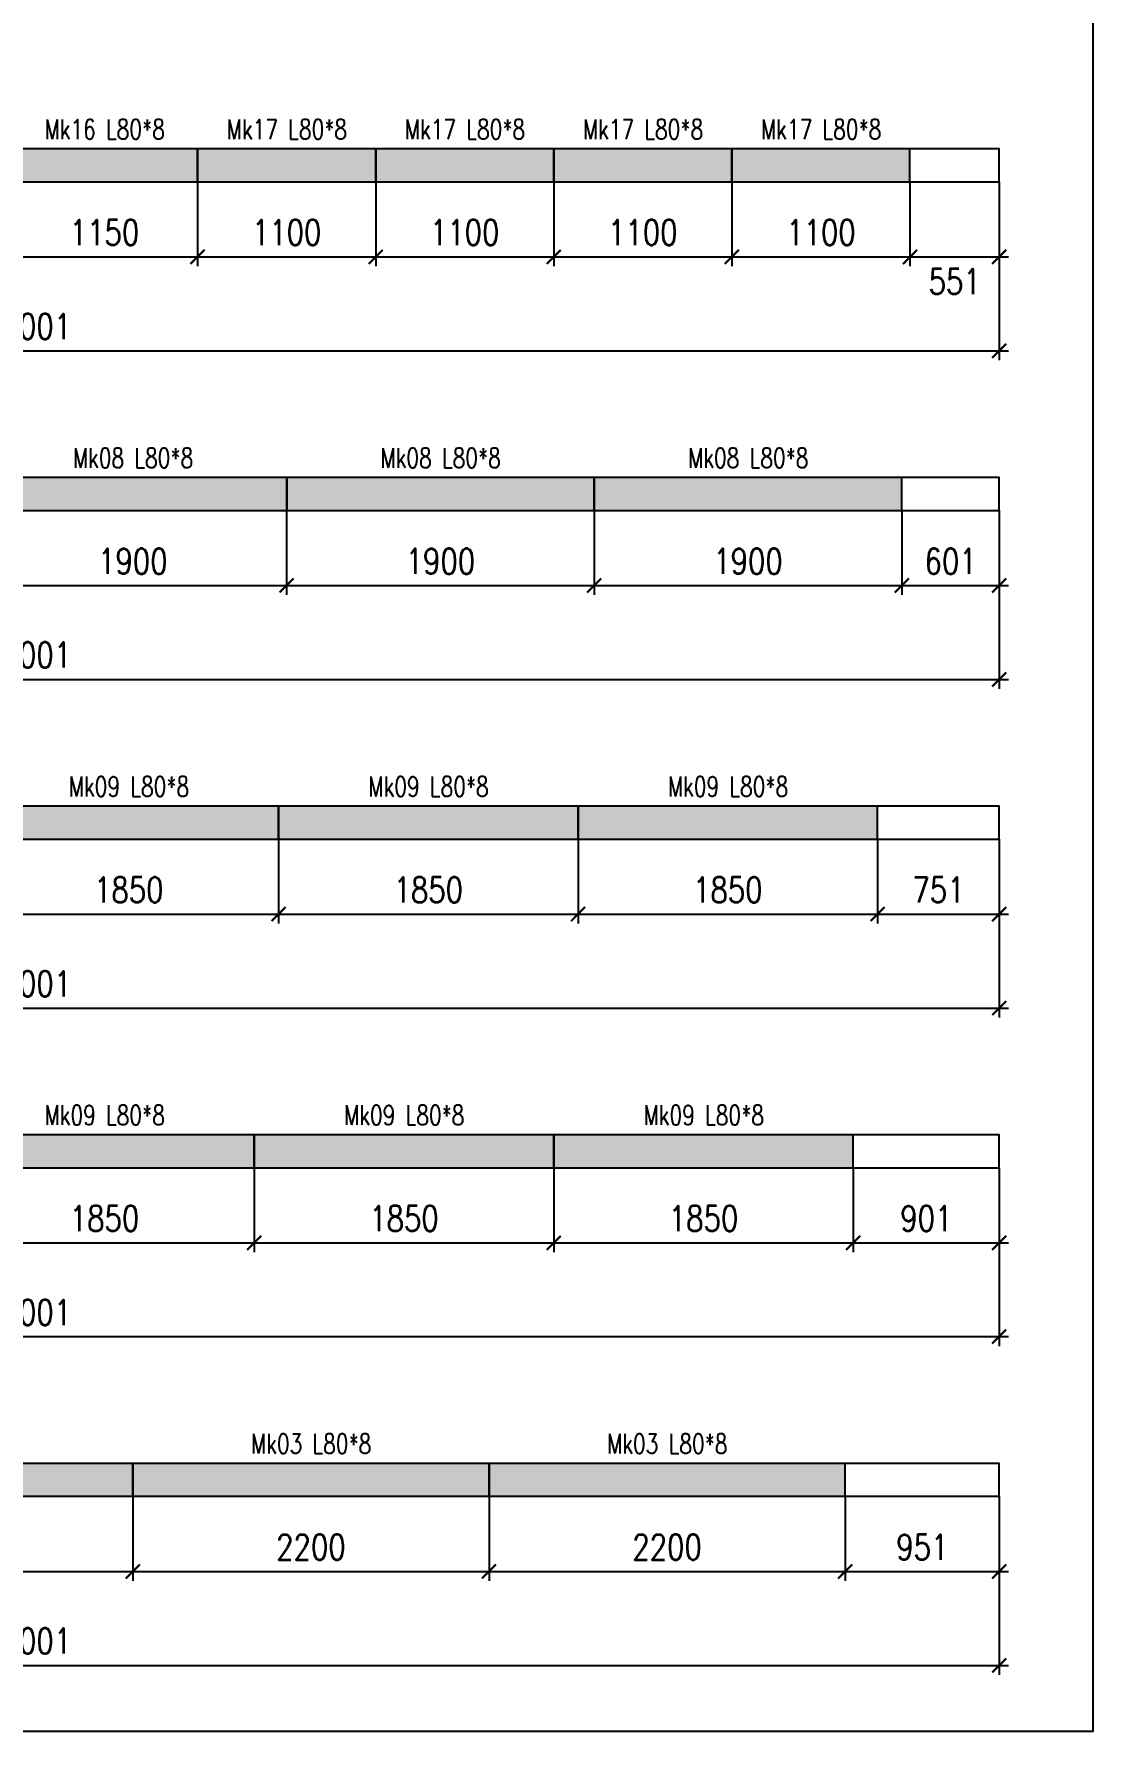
# Model space of a CAD drawing. Header units: millimetres. Extents: x -56 to 421004, y -1 to 91234.
# Drawn here: x 243922 to 250464, y 53524 to 64003 of the extents above; entities that cross this region are included whole.
import ezdxf
from ezdxf.enums import TextEntityAlignment as Align

# ---------------------------------------------------------------- set-up
doc = ezdxf.new("R2010")
doc.units = ezdxf.units.MM
doc.styles.add('EasyCutStyle', font='romans.shx', dxfattribs={"width": 0.8})
doc.styles.add('EasyCutStyleOptimezeBars', font='Romans.shx', dxfattribs={"width": 0.8})
doc.dimstyles.new('EasyCutDimOptimezeBars', dxfattribs={"dimscale": 57.971, "dimtxt": 2.7, "dimasz": 1.5, "dimexe": 1, "dimexo": 0, "dimgap": 1.25, "dimtad": 1, "dimdec": 1, "dimrnd": 0.5, "dimzin": 12, "dimdsep": 46, "dimtxsty": 'EasyCutStyleOptimezeBars', "dimblk": 'ARCHTICK', "dimblk1": 'ARCHTICK', "dimblk2": 'ARCHTICK', "dimcen": 1, "dimdle": 1, "dimclrd": 1, "dimclre": 1, "dimclrt": 3, "dimadec": 3, "dimazin": 0, "dimtfac": 1, "dimtdec": 1, "dimtix": 1, "dimtmove": 0, "dimatfit": 3, "dimfxl": 1, "dimtfill": 1, "dimtolj": 1, "dimtzin": 0, "dimarcsym": 0})

# ---------------------------------------------------------------- blocks, each defined once
blk = doc.blocks.new('_ArchTick')
at = {"color": 0, "linetype": 'ByBlock', "const_width": 0.15}
blk.add_lwpolyline([(-0.5, -0.5), (0.5, 0.5)], dxfattribs=at)
blk = doc.blocks.new('*D1469')
at = {"color": 1, "lineweight": -2}
for p, q in [((243783, 63090), (243783, 62568)), ((244933, 63090), (244933, 62568)), ((243725, 62626), (244991, 62626))]:
    blk.add_line(p, q, dxfattribs=at)
at = {"layer": 'Defpoints', "color": 0}
for p in [(243783, 63090), (244933, 63090), (244933, 62626)]:
    blk.add_point(p, dxfattribs=at)
at = {"color": 1, "lineweight": -2, "xscale": 86.9637, "yscale": 86.9637, "zscale": 86.9637, "rotation": 180}
blk.add_blockref('_ArchTick', (243783, 62626), dxfattribs=at)
at = {"color": 1, "lineweight": -2, "xscale": 86.9637, "yscale": 86.9637, "zscale": 86.9637}
blk.add_blockref('_ArchTick', (244933, 62626), dxfattribs=at)
at = {"color": 3, "insert": (244358, 62777), "char_height": 156.5, "attachment_point": 5, "style": 'EasyCutStyleOptimezeBars', "bg_fill": 3, "box_fill_scale": 1.1, "bg_fill_color": 256, "bg_fill_true_color": 13158600, "bg_fill_transparency": 15307440}
blk.add_mtext('\\A1;1150', dxfattribs=at)
blk = doc.blocks.new('*D1470')
at = {"color": 1, "lineweight": -2}
for p, q in [((244933, 63090), (244933, 62568)), ((246033, 63090), (246033, 62568)), ((244875, 62626), (246091, 62626))]:
    blk.add_line(p, q, dxfattribs=at)
at = {"layer": 'Defpoints', "color": 0}
for p in [(244933, 63090), (246033, 63090), (246033, 62626)]:
    blk.add_point(p, dxfattribs=at)
at = {"color": 1, "lineweight": -2, "xscale": 86.9637, "yscale": 86.9637, "zscale": 86.9637, "rotation": 180}
blk.add_blockref('_ArchTick', (244933, 62626), dxfattribs=at)
at = {"color": 1, "lineweight": -2, "xscale": 86.9637, "yscale": 86.9637, "zscale": 86.9637}
blk.add_blockref('_ArchTick', (246033, 62626), dxfattribs=at)
at = {"color": 3, "insert": (245483, 62777), "char_height": 156.5, "attachment_point": 5, "style": 'EasyCutStyleOptimezeBars', "bg_fill": 3, "box_fill_scale": 1.1, "bg_fill_color": 256, "bg_fill_true_color": 13158600, "bg_fill_transparency": 15316048}
blk.add_mtext('\\A1;1100', dxfattribs=at)
blk = doc.blocks.new('*D1471')
at = {"color": 1, "lineweight": -2}
for p, q in [((246033, 63090), (246033, 62568)), ((247133, 63090), (247133, 62568)), ((245975, 62626), (247191, 62626))]:
    blk.add_line(p, q, dxfattribs=at)
at = {"layer": 'Defpoints', "color": 0}
for p in [(246033, 63090), (247133, 63090), (247133, 62626)]:
    blk.add_point(p, dxfattribs=at)
at = {"color": 1, "lineweight": -2, "xscale": 86.9637, "yscale": 86.9637, "zscale": 86.9637, "rotation": 180}
blk.add_blockref('_ArchTick', (246033, 62626), dxfattribs=at)
at = {"color": 1, "lineweight": -2, "xscale": 86.9637, "yscale": 86.9637, "zscale": 86.9637}
blk.add_blockref('_ArchTick', (247133, 62626), dxfattribs=at)
at = {"color": 3, "insert": (246583, 62777), "char_height": 156.5, "attachment_point": 5, "style": 'EasyCutStyleOptimezeBars', "bg_fill": 3, "box_fill_scale": 1.1, "bg_fill_color": 256, "bg_fill_true_color": 13158600, "bg_fill_transparency": 4259909}
blk.add_mtext('\\A1;1100', dxfattribs=at)
blk = doc.blocks.new('*D1472')
at = {"color": 1, "lineweight": -2}
for p, q in [((247133, 63090), (247133, 62568)), ((248233, 63090), (248233, 62568)), ((247075, 62626), (248291, 62626))]:
    blk.add_line(p, q, dxfattribs=at)
at = {"layer": 'Defpoints', "color": 0}
for p in [(247133, 63090), (248233, 63090), (248233, 62626)]:
    blk.add_point(p, dxfattribs=at)
at = {"color": 1, "lineweight": -2, "xscale": 86.9637, "yscale": 86.9637, "zscale": 86.9637, "rotation": 180}
blk.add_blockref('_ArchTick', (247133, 62626), dxfattribs=at)
at = {"color": 1, "lineweight": -2, "xscale": 86.9637, "yscale": 86.9637, "zscale": 86.9637}
blk.add_blockref('_ArchTick', (248233, 62626), dxfattribs=at)
at = {"color": 3, "insert": (247683, 62777), "char_height": 156.5, "attachment_point": 5, "style": 'EasyCutStyleOptimezeBars', "bg_fill": 3, "box_fill_scale": 1.1, "bg_fill_color": 256, "bg_fill_true_color": 13158600, "bg_fill_transparency": 632600}
blk.add_mtext('\\A1;1100', dxfattribs=at)
blk = doc.blocks.new('*D1473')
at = {"color": 1, "lineweight": -2}
for p, q in [((248233, 63090), (248233, 62568)), ((249333, 63090), (249333, 62568)), ((248175, 62626), (249391, 62626))]:
    blk.add_line(p, q, dxfattribs=at)
at = {"layer": 'Defpoints', "color": 0}
for p in [(248233, 63090), (249333, 63090), (249333, 62626)]:
    blk.add_point(p, dxfattribs=at)
at = {"color": 1, "lineweight": -2, "xscale": 86.9637, "yscale": 86.9637, "zscale": 86.9637, "rotation": 180}
blk.add_blockref('_ArchTick', (248233, 62626), dxfattribs=at)
at = {"color": 1, "lineweight": -2, "xscale": 86.9637, "yscale": 86.9637, "zscale": 86.9637}
blk.add_blockref('_ArchTick', (249333, 62626), dxfattribs=at)
at = {"color": 3, "insert": (248783, 62777), "char_height": 156.5, "attachment_point": 5, "style": 'EasyCutStyleOptimezeBars', "bg_fill": 3, "box_fill_scale": 1.1, "bg_fill_color": 256, "bg_fill_true_color": 13158600, "bg_fill_transparency": 15340208}
blk.add_mtext('\\A1;1100', dxfattribs=at)
blk = doc.blocks.new('*D1474')
at = {"color": 1, "lineweight": -2}
for p, q in [((249333, 63090), (249333, 62568)), ((249884, 63090), (249884, 62568)), ((249275, 62626), (249942, 62626))]:
    blk.add_line(p, q, dxfattribs=at)
at = {"layer": 'Defpoints', "color": 0}
for p in [(249333, 63090), (249884, 63090), (249884, 62626)]:
    blk.add_point(p, dxfattribs=at)
at = {"color": 1, "lineweight": -2, "xscale": 86.9637, "yscale": 86.9637, "zscale": 86.9637, "rotation": 180}
blk.add_blockref('_ArchTick', (249333, 62626), dxfattribs=at)
at = {"color": 1, "lineweight": -2, "xscale": 86.9637, "yscale": 86.9637, "zscale": 86.9637}
blk.add_blockref('_ArchTick', (249884, 62626), dxfattribs=at)
at = {"color": 3, "insert": (249609, 62829), "char_height": 156.5, "attachment_point": 5, "style": 'EasyCutStyleOptimezeBars', "bg_fill": 3, "box_fill_scale": 1.1, "bg_fill_color": 256, "bg_fill_true_color": 13158600, "bg_fill_transparency": 16626044}
blk.add_mtext('\\A1;', dxfattribs=at)
at = {"color": 3, "insert": (249609, 62475), "char_height": 156.5, "attachment_point": 5, "style": 'EasyCutStyleOptimezeBars', "bg_fill": 3, "box_fill_scale": 1.1, "bg_fill_color": 256, "bg_fill_true_color": 13158600, "bg_fill_transparency": 16626044}
blk.add_mtext('\\A1;551', dxfattribs=at)
blk = doc.blocks.new('*D1475')
at = {"color": 1, "lineweight": -2}
for p, q in [((237883, 63090), (237883, 61988)), ((249884, 63090), (249884, 61988)), ((237825, 62046), (249942, 62046))]:
    blk.add_line(p, q, dxfattribs=at)
at = {"layer": 'Defpoints', "color": 0}
for p in [(237883, 63090), (249884, 63090), (249884, 62046)]:
    blk.add_point(p, dxfattribs=at)
at = {"color": 1, "lineweight": -2, "xscale": 86.9637, "yscale": 86.9637, "zscale": 86.9637, "rotation": 180}
blk.add_blockref('_ArchTick', (237883, 62046), dxfattribs=at)
at = {"color": 1, "lineweight": -2, "xscale": 86.9637, "yscale": 86.9637, "zscale": 86.9637}
blk.add_blockref('_ArchTick', (249884, 62046), dxfattribs=at)
at = {"color": 3, "insert": (243884, 62197), "char_height": 156.5, "attachment_point": 5, "style": 'EasyCutStyleOptimezeBars', "bg_fill": 3, "box_fill_scale": 1.1, "bg_fill_color": 256, "bg_fill_true_color": 13158600, "bg_fill_transparency": 4837208}
blk.add_mtext('\\A1;12001', dxfattribs=at)
blk = doc.blocks.new('*D1479')
at = {"color": 1, "lineweight": -2}
for p, q in [((243583, 61060), (243583, 60539)), ((245483, 61060), (245483, 60539)), ((243525, 60597), (245541, 60597))]:
    blk.add_line(p, q, dxfattribs=at)
at = {"layer": 'Defpoints', "color": 0}
for p in [(243583, 61060), (245483, 61060), (245483, 60597)]:
    blk.add_point(p, dxfattribs=at)
at = {"color": 1, "lineweight": -2, "xscale": 86.9637, "yscale": 86.9637, "zscale": 86.9637, "rotation": 180}
blk.add_blockref('_ArchTick', (243583, 60597), dxfattribs=at)
at = {"color": 1, "lineweight": -2, "xscale": 86.9637, "yscale": 86.9637, "zscale": 86.9637}
blk.add_blockref('_ArchTick', (245483, 60597), dxfattribs=at)
at = {"color": 3, "insert": (244533, 60747), "char_height": 156.5, "attachment_point": 5, "style": 'EasyCutStyleOptimezeBars', "bg_fill": 3, "box_fill_scale": 1.1, "bg_fill_color": 256, "bg_fill_true_color": 13158600, "bg_fill_transparency": 0}
blk.add_mtext('\\A1;1900', dxfattribs=at)
blk = doc.blocks.new('*D1480')
at = {"color": 1, "lineweight": -2}
for p, q in [((245483, 61060), (245483, 60539)), ((247383, 61060), (247383, 60539)), ((245425, 60597), (247441, 60597))]:
    blk.add_line(p, q, dxfattribs=at)
at = {"layer": 'Defpoints', "color": 0}
for p in [(245483, 61060), (247383, 61060), (247383, 60597)]:
    blk.add_point(p, dxfattribs=at)
at = {"color": 1, "lineweight": -2, "xscale": 86.9637, "yscale": 86.9637, "zscale": 86.9637, "rotation": 180}
blk.add_blockref('_ArchTick', (245483, 60597), dxfattribs=at)
at = {"color": 1, "lineweight": -2, "xscale": 86.9637, "yscale": 86.9637, "zscale": 86.9637}
blk.add_blockref('_ArchTick', (247383, 60597), dxfattribs=at)
at = {"color": 3, "insert": (246433, 60747), "char_height": 156.5, "attachment_point": 5, "style": 'EasyCutStyleOptimezeBars', "bg_fill": 3, "box_fill_scale": 1.1, "bg_fill_color": 256, "bg_fill_true_color": 13158600, "bg_fill_transparency": 0}
blk.add_mtext('\\A1;1900', dxfattribs=at)
blk = doc.blocks.new('*D1481')
at = {"color": 1, "lineweight": -2}
for p, q in [((247383, 61060), (247383, 60539)), ((249283, 61060), (249283, 60539)), ((247325, 60597), (249341, 60597))]:
    blk.add_line(p, q, dxfattribs=at)
at = {"layer": 'Defpoints', "color": 0}
for p in [(247383, 61060), (249283, 61060), (249283, 60597)]:
    blk.add_point(p, dxfattribs=at)
at = {"color": 1, "lineweight": -2, "xscale": 86.9637, "yscale": 86.9637, "zscale": 86.9637, "rotation": 180}
blk.add_blockref('_ArchTick', (247383, 60597), dxfattribs=at)
at = {"color": 1, "lineweight": -2, "xscale": 86.9637, "yscale": 86.9637, "zscale": 86.9637}
blk.add_blockref('_ArchTick', (249283, 60597), dxfattribs=at)
at = {"color": 3, "insert": (248333, 60747), "char_height": 156.5, "attachment_point": 5, "style": 'EasyCutStyleOptimezeBars', "bg_fill": 3, "box_fill_scale": 1.1, "bg_fill_color": 256, "bg_fill_true_color": 13158600, "bg_fill_transparency": 780792}
blk.add_mtext('\\A1;1900', dxfattribs=at)
blk = doc.blocks.new('*D1482')
at = {"color": 1, "lineweight": -2}
for p, q in [((249283, 61060), (249283, 60539)), ((249884, 61060), (249884, 60539)), ((249225, 60597), (249942, 60597))]:
    blk.add_line(p, q, dxfattribs=at)
at = {"layer": 'Defpoints', "color": 0}
for p in [(249283, 61060), (249884, 61060), (249884, 60597)]:
    blk.add_point(p, dxfattribs=at)
at = {"color": 1, "lineweight": -2, "xscale": 86.9637, "yscale": 86.9637, "zscale": 86.9637, "rotation": 180}
blk.add_blockref('_ArchTick', (249283, 60597), dxfattribs=at)
at = {"color": 1, "lineweight": -2, "xscale": 86.9637, "yscale": 86.9637, "zscale": 86.9637}
blk.add_blockref('_ArchTick', (249884, 60597), dxfattribs=at)
at = {"color": 3, "insert": (249584, 60747), "char_height": 156.5, "attachment_point": 5, "style": 'EasyCutStyleOptimezeBars', "bg_fill": 3, "box_fill_scale": 1.1, "bg_fill_color": 256, "bg_fill_true_color": 13158600, "bg_fill_transparency": 4259909}
blk.add_mtext('\\A1;601', dxfattribs=at)
blk = doc.blocks.new('*D1483')
at = {"color": 1, "lineweight": -2}
for p, q in [((237883, 61060), (237883, 59959)), ((249884, 61060), (249884, 59959)), ((237825, 60017), (249942, 60017))]:
    blk.add_line(p, q, dxfattribs=at)
at = {"layer": 'Defpoints', "color": 0}
for p in [(237883, 61060), (249884, 61060), (249884, 60017)]:
    blk.add_point(p, dxfattribs=at)
at = {"color": 1, "lineweight": -2, "xscale": 86.9637, "yscale": 86.9637, "zscale": 86.9637, "rotation": 180}
blk.add_blockref('_ArchTick', (237883, 60017), dxfattribs=at)
at = {"color": 1, "lineweight": -2, "xscale": 86.9637, "yscale": 86.9637, "zscale": 86.9637}
blk.add_blockref('_ArchTick', (249884, 60017), dxfattribs=at)
at = {"color": 3, "insert": (243884, 60168), "char_height": 156.5, "attachment_point": 5, "style": 'EasyCutStyleOptimezeBars', "bg_fill": 3, "box_fill_scale": 1.1, "bg_fill_color": 256, "bg_fill_true_color": 13158600, "bg_fill_transparency": 815896}
blk.add_mtext('\\A1;12001', dxfattribs=at)
blk = doc.blocks.new('*D1487')
at = {"color": 1, "lineweight": -2}
for p, q in [((243583, 59031), (243583, 58510)), ((245433, 59031), (245433, 58510)), ((243525, 58568), (245491, 58568))]:
    blk.add_line(p, q, dxfattribs=at)
at = {"layer": 'Defpoints', "color": 0}
for p in [(243583, 59031), (245433, 59031), (245433, 58568)]:
    blk.add_point(p, dxfattribs=at)
at = {"color": 1, "lineweight": -2, "xscale": 86.9637, "yscale": 86.9637, "zscale": 86.9637, "rotation": 180}
blk.add_blockref('_ArchTick', (243583, 58568), dxfattribs=at)
at = {"color": 1, "lineweight": -2, "xscale": 86.9637, "yscale": 86.9637, "zscale": 86.9637}
blk.add_blockref('_ArchTick', (245433, 58568), dxfattribs=at)
at = {"color": 3, "insert": (244508, 58718), "char_height": 156.5, "attachment_point": 5, "style": 'EasyCutStyleOptimezeBars', "bg_fill": 3, "box_fill_scale": 1.1, "bg_fill_color": 256, "bg_fill_true_color": 13158600, "bg_fill_transparency": 15679888}
blk.add_mtext('\\A1;1850', dxfattribs=at)
blk = doc.blocks.new('*D1488')
at = {"color": 1, "lineweight": -2}
for p, q in [((245433, 59031), (245433, 58510)), ((247283, 59031), (247283, 58510)), ((245375, 58568), (247341, 58568))]:
    blk.add_line(p, q, dxfattribs=at)
at = {"layer": 'Defpoints', "color": 0}
for p in [(245433, 59031), (247283, 59031), (247283, 58568)]:
    blk.add_point(p, dxfattribs=at)
at = {"color": 1, "lineweight": -2, "xscale": 86.9637, "yscale": 86.9637, "zscale": 86.9637, "rotation": 180}
blk.add_blockref('_ArchTick', (245433, 58568), dxfattribs=at)
at = {"color": 1, "lineweight": -2, "xscale": 86.9637, "yscale": 86.9637, "zscale": 86.9637}
blk.add_blockref('_ArchTick', (247283, 58568), dxfattribs=at)
at = {"color": 3, "insert": (246358, 58718), "char_height": 156.5, "attachment_point": 5, "style": 'EasyCutStyleOptimezeBars', "bg_fill": 3, "box_fill_scale": 1.1, "bg_fill_color": 256, "bg_fill_true_color": 13158600, "bg_fill_transparency": 16631204}
blk.add_mtext('\\A1;1850', dxfattribs=at)
blk = doc.blocks.new('*D1489')
at = {"color": 1, "lineweight": -2}
for p, q in [((247283, 59031), (247283, 58510)), ((249133, 59031), (249133, 58510)), ((247225, 58568), (249191, 58568))]:
    blk.add_line(p, q, dxfattribs=at)
at = {"layer": 'Defpoints', "color": 0}
for p in [(247283, 59031), (249133, 59031), (249133, 58568)]:
    blk.add_point(p, dxfattribs=at)
at = {"color": 1, "lineweight": -2, "xscale": 86.9637, "yscale": 86.9637, "zscale": 86.9637, "rotation": 180}
blk.add_blockref('_ArchTick', (247283, 58568), dxfattribs=at)
at = {"color": 1, "lineweight": -2, "xscale": 86.9637, "yscale": 86.9637, "zscale": 86.9637}
blk.add_blockref('_ArchTick', (249133, 58568), dxfattribs=at)
at = {"color": 3, "insert": (248208, 58718), "char_height": 156.5, "attachment_point": 5, "style": 'EasyCutStyleOptimezeBars', "bg_fill": 3, "box_fill_scale": 1.1, "bg_fill_color": 256, "bg_fill_true_color": 13158600, "bg_fill_transparency": 959600}
blk.add_mtext('\\A1;1850', dxfattribs=at)
blk = doc.blocks.new('*D1490')
at = {"color": 1, "lineweight": -2}
for p, q in [((249133, 59031), (249133, 58510)), ((249884, 59031), (249884, 58510)), ((249075, 58568), (249942, 58568))]:
    blk.add_line(p, q, dxfattribs=at)
at = {"layer": 'Defpoints', "color": 0}
for p in [(249133, 59031), (249884, 59031), (249884, 58568)]:
    blk.add_point(p, dxfattribs=at)
at = {"color": 1, "lineweight": -2, "xscale": 86.9637, "yscale": 86.9637, "zscale": 86.9637, "rotation": 180}
blk.add_blockref('_ArchTick', (249133, 58568), dxfattribs=at)
at = {"color": 1, "lineweight": -2, "xscale": 86.9637, "yscale": 86.9637, "zscale": 86.9637}
blk.add_blockref('_ArchTick', (249884, 58568), dxfattribs=at)
at = {"color": 3, "insert": (249509, 58718), "char_height": 156.5, "attachment_point": 5, "style": 'EasyCutStyleOptimezeBars', "bg_fill": 3, "box_fill_scale": 1.1, "bg_fill_color": 256, "bg_fill_true_color": 13158600, "bg_fill_transparency": 0}
blk.add_mtext('\\A1;751', dxfattribs=at)
blk = doc.blocks.new('*D1491')
at = {"color": 1, "lineweight": -2}
for p, q in [((237883, 59031), (237883, 57930)), ((249884, 59031), (249884, 57930)), ((237825, 57988), (249942, 57988))]:
    blk.add_line(p, q, dxfattribs=at)
at = {"layer": 'Defpoints', "color": 0}
for p in [(237883, 59031), (249884, 59031), (249884, 57988)]:
    blk.add_point(p, dxfattribs=at)
at = {"color": 1, "lineweight": -2, "xscale": 86.9637, "yscale": 86.9637, "zscale": 86.9637, "rotation": 180}
blk.add_blockref('_ArchTick', (237883, 57988), dxfattribs=at)
at = {"color": 1, "lineweight": -2, "xscale": 86.9637, "yscale": 86.9637, "zscale": 86.9637}
blk.add_blockref('_ArchTick', (249884, 57988), dxfattribs=at)
at = {"color": 3, "insert": (243884, 58138), "char_height": 156.5, "attachment_point": 5, "style": 'EasyCutStyleOptimezeBars', "bg_fill": 3, "box_fill_scale": 1.1, "bg_fill_color": 256, "bg_fill_true_color": 13158600, "bg_fill_transparency": 961928}
blk.add_mtext('\\A1;12001', dxfattribs=at)
blk = doc.blocks.new('*D1495')
at = {"color": 1, "lineweight": -2}
for p, q in [((243433, 57002), (243433, 56480)), ((245283, 57002), (245283, 56480)), ((243375, 56538), (245341, 56538))]:
    blk.add_line(p, q, dxfattribs=at)
at = {"layer": 'Defpoints', "color": 0}
for p in [(243433, 57002), (245283, 57002), (245283, 56538)]:
    blk.add_point(p, dxfattribs=at)
at = {"color": 1, "lineweight": -2, "xscale": 86.9637, "yscale": 86.9637, "zscale": 86.9637, "rotation": 180}
blk.add_blockref('_ArchTick', (243433, 56538), dxfattribs=at)
at = {"color": 1, "lineweight": -2, "xscale": 86.9637, "yscale": 86.9637, "zscale": 86.9637}
blk.add_blockref('_ArchTick', (245283, 56538), dxfattribs=at)
at = {"color": 3, "insert": (244358, 56689), "char_height": 156.5, "attachment_point": 5, "style": 'EasyCutStyleOptimezeBars', "bg_fill": 3, "box_fill_scale": 1.1, "bg_fill_color": 256, "bg_fill_true_color": 13158600, "bg_fill_transparency": 16006560}
blk.add_mtext('\\A1;1850', dxfattribs=at)
blk = doc.blocks.new('*D1496')
at = {"color": 1, "lineweight": -2}
for p, q in [((245283, 57002), (245283, 56480)), ((247133, 57002), (247133, 56480)), ((245225, 56538), (247191, 56538))]:
    blk.add_line(p, q, dxfattribs=at)
at = {"layer": 'Defpoints', "color": 0}
for p in [(245283, 57002), (247133, 57002), (247133, 56538)]:
    blk.add_point(p, dxfattribs=at)
at = {"color": 1, "lineweight": -2, "xscale": 86.9637, "yscale": 86.9637, "zscale": 86.9637, "rotation": 180}
blk.add_blockref('_ArchTick', (245283, 56538), dxfattribs=at)
at = {"color": 1, "lineweight": -2, "xscale": 86.9637, "yscale": 86.9637, "zscale": 86.9637}
blk.add_blockref('_ArchTick', (247133, 56538), dxfattribs=at)
at = {"color": 3, "insert": (246208, 56689), "char_height": 156.5, "attachment_point": 5, "style": 'EasyCutStyleOptimezeBars', "bg_fill": 3, "box_fill_scale": 1.1, "bg_fill_color": 256, "bg_fill_true_color": 13158600, "bg_fill_transparency": 16014752}
blk.add_mtext('\\A1;1850', dxfattribs=at)
blk = doc.blocks.new('*D1497')
at = {"color": 1, "lineweight": -2}
for p, q in [((247133, 57002), (247133, 56480)), ((248983, 57002), (248983, 56480)), ((247075, 56538), (249041, 56538))]:
    blk.add_line(p, q, dxfattribs=at)
at = {"layer": 'Defpoints', "color": 0}
for p in [(247133, 57002), (248983, 57002), (248983, 56538)]:
    blk.add_point(p, dxfattribs=at)
at = {"color": 1, "lineweight": -2, "xscale": 86.9637, "yscale": 86.9637, "zscale": 86.9637, "rotation": 180}
blk.add_blockref('_ArchTick', (247133, 56538), dxfattribs=at)
at = {"color": 1, "lineweight": -2, "xscale": 86.9637, "yscale": 86.9637, "zscale": 86.9637}
blk.add_blockref('_ArchTick', (248983, 56538), dxfattribs=at)
at = {"color": 3, "insert": (248058, 56689), "char_height": 156.5, "attachment_point": 5, "style": 'EasyCutStyleOptimezeBars', "bg_fill": 3, "box_fill_scale": 1.1, "bg_fill_color": 256, "bg_fill_true_color": 13158600, "bg_fill_transparency": 16023504}
blk.add_mtext('\\A1;1850', dxfattribs=at)
blk = doc.blocks.new('*D1498')
at = {"color": 1, "lineweight": -2}
for p, q in [((248983, 57002), (248983, 56480)), ((249884, 57002), (249884, 56480)), ((248925, 56538), (249942, 56538))]:
    blk.add_line(p, q, dxfattribs=at)
at = {"layer": 'Defpoints', "color": 0}
for p in [(248983, 57002), (249884, 57002), (249884, 56538)]:
    blk.add_point(p, dxfattribs=at)
at = {"color": 1, "lineweight": -2, "xscale": 86.9637, "yscale": 86.9637, "zscale": 86.9637, "rotation": 180}
blk.add_blockref('_ArchTick', (248983, 56538), dxfattribs=at)
at = {"color": 1, "lineweight": -2, "xscale": 86.9637, "yscale": 86.9637, "zscale": 86.9637}
blk.add_blockref('_ArchTick', (249884, 56538), dxfattribs=at)
at = {"color": 3, "insert": (249434, 56689), "char_height": 156.5, "attachment_point": 5, "style": 'EasyCutStyleOptimezeBars', "bg_fill": 3, "box_fill_scale": 1.1, "bg_fill_color": 256, "bg_fill_true_color": 13158600, "bg_fill_transparency": 16025632}
blk.add_mtext('\\A1;901', dxfattribs=at)
blk = doc.blocks.new('*D1499')
at = {"color": 1, "lineweight": -2}
for p, q in [((237883, 57002), (237883, 55901)), ((249884, 57002), (249884, 55901)), ((237825, 55959), (249942, 55959))]:
    blk.add_line(p, q, dxfattribs=at)
at = {"layer": 'Defpoints', "color": 0}
for p in [(237883, 57002), (249884, 57002), (249884, 55959)]:
    blk.add_point(p, dxfattribs=at)
at = {"color": 1, "lineweight": -2, "xscale": 86.9637, "yscale": 86.9637, "zscale": 86.9637, "rotation": 180}
blk.add_blockref('_ArchTick', (237883, 55959), dxfattribs=at)
at = {"color": 1, "lineweight": -2, "xscale": 86.9637, "yscale": 86.9637, "zscale": 86.9637}
blk.add_blockref('_ArchTick', (249884, 55959), dxfattribs=at)
at = {"color": 3, "insert": (243884, 56109), "char_height": 156.5, "attachment_point": 5, "style": 'EasyCutStyleOptimezeBars', "bg_fill": 3, "box_fill_scale": 1.1, "bg_fill_color": 256, "bg_fill_true_color": 13158600, "bg_fill_transparency": 16064080}
blk.add_mtext('\\A1;12001', dxfattribs=at)
blk = doc.blocks.new('*D1502')
at = {"color": 1, "lineweight": -2}
for p, q in [((242333, 54973), (242333, 54451)), ((244533, 54973), (244533, 54451)), ((242275, 54509), (244591, 54509))]:
    blk.add_line(p, q, dxfattribs=at)
at = {"layer": 'Defpoints', "color": 0}
for p in [(242333, 54973), (244533, 54973), (244533, 54509)]:
    blk.add_point(p, dxfattribs=at)
at = {"color": 1, "lineweight": -2, "xscale": 86.9637, "yscale": 86.9637, "zscale": 86.9637, "rotation": 180}
blk.add_blockref('_ArchTick', (242333, 54509), dxfattribs=at)
at = {"color": 1, "lineweight": -2, "xscale": 86.9637, "yscale": 86.9637, "zscale": 86.9637}
blk.add_blockref('_ArchTick', (244533, 54509), dxfattribs=at)
at = {"color": 3, "insert": (243433, 54660), "char_height": 156.5, "attachment_point": 5, "style": 'EasyCutStyleOptimezeBars', "bg_fill": 3, "box_fill_scale": 1.1, "bg_fill_color": 256, "bg_fill_true_color": 13158600, "bg_fill_transparency": 16154480}
blk.add_mtext('\\A1;2200', dxfattribs=at)
blk = doc.blocks.new('*D1503')
at = {"color": 1, "lineweight": -2}
for p, q in [((244533, 54973), (244533, 54451)), ((246733, 54973), (246733, 54451)), ((244475, 54509), (246791, 54509))]:
    blk.add_line(p, q, dxfattribs=at)
at = {"layer": 'Defpoints', "color": 0}
for p in [(244533, 54973), (246733, 54973), (246733, 54509)]:
    blk.add_point(p, dxfattribs=at)
at = {"color": 1, "lineweight": -2, "xscale": 86.9637, "yscale": 86.9637, "zscale": 86.9637, "rotation": 180}
blk.add_blockref('_ArchTick', (244533, 54509), dxfattribs=at)
at = {"color": 1, "lineweight": -2, "xscale": 86.9637, "yscale": 86.9637, "zscale": 86.9637}
blk.add_blockref('_ArchTick', (246733, 54509), dxfattribs=at)
at = {"color": 3, "insert": (245633, 54660), "char_height": 156.5, "attachment_point": 5, "style": 'EasyCutStyleOptimezeBars', "bg_fill": 3, "box_fill_scale": 1.1, "bg_fill_color": 256, "bg_fill_true_color": 13158600, "bg_fill_transparency": 15900472}
blk.add_mtext('\\A1;2200', dxfattribs=at)
blk = doc.blocks.new('*D1504')
at = {"color": 1, "lineweight": -2}
for p, q in [((246733, 54973), (246733, 54451)), ((248933, 54973), (248933, 54451)), ((246675, 54509), (248991, 54509))]:
    blk.add_line(p, q, dxfattribs=at)
at = {"layer": 'Defpoints', "color": 0}
for p in [(246733, 54973), (248933, 54973), (248933, 54509)]:
    blk.add_point(p, dxfattribs=at)
at = {"color": 1, "lineweight": -2, "xscale": 86.9637, "yscale": 86.9637, "zscale": 86.9637, "rotation": 180}
blk.add_blockref('_ArchTick', (246733, 54509), dxfattribs=at)
at = {"color": 1, "lineweight": -2, "xscale": 86.9637, "yscale": 86.9637, "zscale": 86.9637}
blk.add_blockref('_ArchTick', (248933, 54509), dxfattribs=at)
at = {"color": 3, "insert": (247833, 54660), "char_height": 156.5, "attachment_point": 5, "style": 'EasyCutStyleOptimezeBars', "bg_fill": 3, "box_fill_scale": 1.1, "bg_fill_color": 256, "bg_fill_true_color": 13158600, "bg_fill_transparency": 1483624}
blk.add_mtext('\\A1;2200', dxfattribs=at)
blk = doc.blocks.new('*D1505')
at = {"color": 1, "lineweight": -2}
for p, q in [((248933, 54973), (248933, 54451)), ((249884, 54973), (249884, 54451)), ((248875, 54509), (249942, 54509))]:
    blk.add_line(p, q, dxfattribs=at)
at = {"layer": 'Defpoints', "color": 0}
for p in [(248933, 54973), (249884, 54973), (249884, 54509)]:
    blk.add_point(p, dxfattribs=at)
at = {"color": 1, "lineweight": -2, "xscale": 86.9637, "yscale": 86.9637, "zscale": 86.9637, "rotation": 180}
blk.add_blockref('_ArchTick', (248933, 54509), dxfattribs=at)
at = {"color": 1, "lineweight": -2, "xscale": 86.9637, "yscale": 86.9637, "zscale": 86.9637}
blk.add_blockref('_ArchTick', (249884, 54509), dxfattribs=at)
at = {"color": 3, "insert": (249409, 54660), "char_height": 156.5, "attachment_point": 5, "style": 'EasyCutStyleOptimezeBars', "bg_fill": 3, "box_fill_scale": 1.1, "bg_fill_color": 256, "bg_fill_true_color": 13158600, "bg_fill_transparency": 1483624}
blk.add_mtext('\\A1;951', dxfattribs=at)
blk = doc.blocks.new('*D1506')
at = {"color": 1, "lineweight": -2}
for p, q in [((237883, 54973), (237883, 53871)), ((249884, 54973), (249884, 53871)), ((237825, 53929), (249942, 53929))]:
    blk.add_line(p, q, dxfattribs=at)
at = {"layer": 'Defpoints', "color": 0}
for p in [(237883, 54973), (249884, 54973), (249884, 53929)]:
    blk.add_point(p, dxfattribs=at)
at = {"color": 1, "lineweight": -2, "xscale": 86.9637, "yscale": 86.9637, "zscale": 86.9637, "rotation": 180}
blk.add_blockref('_ArchTick', (237883, 53929), dxfattribs=at)
at = {"color": 1, "lineweight": -2, "xscale": 86.9637, "yscale": 86.9637, "zscale": 86.9637}
blk.add_blockref('_ArchTick', (249884, 53929), dxfattribs=at)
at = {"color": 3, "insert": (243884, 54080), "char_height": 156.5, "attachment_point": 5, "style": 'EasyCutStyleOptimezeBars', "bg_fill": 3, "box_fill_scale": 1.1, "bg_fill_color": 256, "bg_fill_true_color": 13158600, "bg_fill_transparency": 4837208}
blk.add_mtext('\\A1;12001', dxfattribs=at)

msp = doc.modelspace()

# ---------------------------------------------------------------- linework, layer by layer
at = {"color": 5}
msp.add_lwpolyline([(233245.22, 53523.61), (250464.03, 53523.61), (250464.03, 65698.52), (233245.22, 65698.52)], close=True, dxfattribs=at)
at = {"color": 231, "true_color": 0xfd58be}
for points in [[(237883.28, 63089.61), (249884.28, 63089.61), (249884.28, 63292.53), (237883.28, 63292.53)], [(237883.28, 61060.46), (249884.28, 61060.46), (249884.28, 61263.37), (237883.28, 61263.37)], [(237883.28, 59031.31), (249884.28, 59031.31), (249884.28, 59234.22), (237883.28, 59234.22)], [(237883.28, 57002.15), (249884.28, 57002.15), (249884.28, 57205.07), (237883.28, 57205.07)], [(237883.28, 54973), (249884.28, 54973), (249884.28, 55175.92), (237883.28, 55175.92)]]:
    msp.add_lwpolyline(points, close=True, dxfattribs=at)
at = {"color": 7}
for points in [[(243783.28, 63089.61), (244933.28, 63089.61), (244933.28, 63292.53), (243783.28, 63292.53)], [(244933.28, 63089.61), (246033.28, 63089.61), (246033.28, 63292.53), (244933.28, 63292.53)], [(246033.28, 63089.61), (247133.28, 63089.61), (247133.28, 63292.53), (246033.28, 63292.53)], [(247133.28, 63089.61), (248233.28, 63089.61), (248233.28, 63292.53), (247133.28, 63292.53)], [(248233.28, 63089.61), (249333.28, 63089.61), (249333.28, 63292.53), (248233.28, 63292.53)], [(243583.28, 61060.46), (245483.28, 61060.46), (245483.28, 61263.37), (243583.28, 61263.37)], [(245483.28, 61060.46), (247383.28, 61060.46), (247383.28, 61263.37), (245483.28, 61263.37)], [(247383.28, 61060.46), (249283.28, 61060.46), (249283.28, 61263.37), (247383.28, 61263.37)], [(243583.28, 59031.31), (245433.28, 59031.31), (245433.28, 59234.22), (243583.28, 59234.22)], [(245433.28, 59031.31), (247283.28, 59031.31), (247283.28, 59234.22), (245433.28, 59234.22)], [(247283.28, 59031.31), (249133.28, 59031.31), (249133.28, 59234.22), (247283.28, 59234.22)], [(243433.28, 57002.15), (245283.28, 57002.15), (245283.28, 57205.07), (243433.28, 57205.07)], [(245283.28, 57002.15), (247133.28, 57002.15), (247133.28, 57205.07), (245283.28, 57205.07)], [(247133.28, 57002.15), (248983.28, 57002.15), (248983.28, 57205.07), (247133.28, 57205.07)], [(242333.28, 54973), (244533.28, 54973), (244533.28, 55175.92), (242333.28, 55175.92)], [(244533.28, 54973), (246733.28, 54973), (246733.28, 55175.92), (244533.28, 55175.92)], [(246733.28, 54973), (248933.28, 54973), (248933.28, 55175.92), (246733.28, 55175.92)]]:
    msp.add_lwpolyline(points, close=True, dxfattribs=at)
at = {"color": 34, "true_color": 0x945717}
msp.add_solid([(243783.28, 63089.61), (244933.28, 63089.61), (243783.28, 63292.53), (244933.28, 63292.53)], dxfattribs=at)
at = {"color": 34, "true_color": 0x935417}
for points in [[(244933.28, 63089.61), (246033.28, 63089.61), (244933.28, 63292.53), (246033.28, 63292.53)], [(246033.28, 63089.61), (247133.28, 63089.61), (246033.28, 63292.53), (247133.28, 63292.53)], [(247133.28, 63089.61), (248233.28, 63089.61), (247133.28, 63292.53), (248233.28, 63292.53)], [(248233.28, 63089.61), (249333.28, 63089.61), (248233.28, 63292.53), (249333.28, 63292.53)]]:
    msp.add_solid(points, dxfattribs=at)
at = {"color": 54, "true_color": 0x9f8b17}
for points in [[(243583.28, 61060.46), (245483.28, 61060.46), (243583.28, 61263.37), (245483.28, 61263.37)], [(245483.28, 61060.46), (247383.28, 61060.46), (245483.28, 61263.37), (247383.28, 61263.37)], [(247383.28, 61060.46), (249283.28, 61060.46), (247383.28, 61263.37), (249283.28, 61263.37)]]:
    msp.add_solid(points, dxfattribs=at)
at = {"color": 54, "true_color": 0x9f8817}
for points in [[(243583.28, 59031.31), (245433.28, 59031.31), (243583.28, 59234.22), (245433.28, 59234.22)], [(245433.28, 59031.31), (247283.28, 59031.31), (245433.28, 59234.22), (247283.28, 59234.22)], [(247283.28, 59031.31), (249133.28, 59031.31), (247283.28, 59234.22), (249133.28, 59234.22)], [(243433.28, 57002.15), (245283.28, 57002.15), (243433.28, 57205.07), (245283.28, 57205.07)], [(245283.28, 57002.15), (247133.28, 57002.15), (245283.28, 57205.07), (247133.28, 57205.07)], [(247133.28, 57002.15), (248983.28, 57002.15), (247133.28, 57205.07), (248983.28, 57205.07)]]:
    msp.add_solid(points, dxfattribs=at)
at = {"color": 54, "true_color": 0xa4a217}
for points in [[(242333.28, 54973), (244533.28, 54973), (242333.28, 55175.92), (244533.28, 55175.92)], [(244533.28, 54973), (246733.28, 54973), (244533.28, 55175.92), (246733.28, 55175.92)], [(246733.28, 54973), (248933.28, 54973), (246733.28, 55175.92), (248933.28, 55175.92)]]:
    msp.add_solid(points, dxfattribs=at)

# ---------------------------------------------------------------- texts
at = {"style": 'EasyCutStyle', "width": 0.75}
for s, p in [('Mk16 L80*8', (244359.28, 63353.4)), ('Mk17 L80*8', (245484.28, 63353.4)), ('Mk17 L80*8', (246584.28, 63353.4)), ('Mk17 L80*8', (247684.28, 63353.4)), ('Mk17 L80*8', (248784.28, 63353.4)), ('Mk08 L80*8', (244534.28, 61324.25)), ('Mk08 L80*8', (246434.28, 61324.25)), ('Mk08 L80*8', (248334.28, 61324.25)), ('Mk09 L80*8', (244509.28, 59295.1)), ('Mk09 L80*8', (246359.28, 59295.1)), ('Mk09 L80*8', (248209.28, 59295.1)), ('Mk09 L80*8', (244359.28, 57265.94)), ('Mk09 L80*8', (246209.28, 57265.94)), ('Mk09 L80*8', (248059.28, 57265.94)), ('Mk03 L80*8', (245634.28, 55236.79)), ('Mk03 L80*8', (247834.28, 55236.79))]:
    msp.add_text(s, height=121.749, dxfattribs=at).set_placement(p, align=Align.CENTER)

# ---------------------------------------------------------------- next in the draw order: dimensions: what is measured, and where the dimension line sits
for base, p1, p2, picture, middle in [((244933.28, 62625.81), (243783.28, 63089.61), (244933.28, 63089.61), '*D1469', (244358.28, 62776.54)), ((245483.28, 60596.65), (243583.28, 61060.46), (245483.28, 61060.46), '*D1479', (244533.28, 60747.39)), ((245433.28, 58567.5), (243583.28, 59031.31), (245433.28, 59031.31), '*D1487', (244508.28, 58718.24)), ((245283.28, 56538.35), (243433.28, 57002.15), (245283.28, 57002.15), '*D1495', (244358.28, 56689.08)), ((244533.28, 54509.19), (242333.28, 54973), (244533.28, 54973), '*D1502', (243433.28, 54659.93))]:
    dim = msp.add_linear_dim(base=base, p1=p1, p2=p2, dimstyle='EasyCutDimOptimezeBars', override={"dimscale": 57.9758, "dimtad": 1})
    dim.commit()
    dim.dimension.update_dxf_attribs({"geometry": picture, "text_midpoint": middle})

# ---------------------------------------------------------------- next in the draw order: dimensions: what is measured, and where the dimension line sits
for base, p1, p2, picture, middle in [((246033.28, 62625.81), (244933.28, 63089.61), (246033.28, 63089.61), '*D1470', (245483.28, 62776.54)), ((247383.28, 60596.65), (245483.28, 61060.46), (247383.28, 61060.46), '*D1480', (246433.28, 60747.39)), ((247283.28, 58567.5), (245433.28, 59031.31), (247283.28, 59031.31), '*D1488', (246358.28, 58718.24)), ((247133.28, 56538.35), (245283.28, 57002.15), (247133.28, 57002.15), '*D1496', (246208.28, 56689.08)), ((246733.28, 54509.19), (244533.28, 54973), (246733.28, 54973), '*D1503', (245633.28, 54659.93))]:
    dim = msp.add_linear_dim(base=base, p1=p1, p2=p2, dimstyle='EasyCutDimOptimezeBars', override={"dimscale": 57.9758, "dimtad": 1})
    dim.commit()
    dim.dimension.update_dxf_attribs({"geometry": picture, "text_midpoint": middle})

# ---------------------------------------------------------------- next in the draw order: dimensions: what is measured, and where the dimension line sits
for base, p1, p2, picture, middle in [((247133.28, 62625.81), (246033.28, 63089.61), (247133.28, 63089.61), '*D1471', (246583.28, 62776.54)), ((249283.28, 60596.65), (247383.28, 61060.46), (249283.28, 61060.46), '*D1481', (248333.28, 60747.39)), ((249133.28, 58567.5), (247283.28, 59031.31), (249133.28, 59031.31), '*D1489', (248208.28, 58718.24)), ((248983.28, 56538.35), (247133.28, 57002.15), (248983.28, 57002.15), '*D1497', (248058.28, 56689.08)), ((248933.28, 54509.19), (246733.28, 54973), (248933.28, 54973), '*D1504', (247833.28, 54659.93))]:
    dim = msp.add_linear_dim(base=base, p1=p1, p2=p2, dimstyle='EasyCutDimOptimezeBars', override={"dimscale": 57.9758, "dimtad": 1})
    dim.commit()
    dim.dimension.update_dxf_attribs({"geometry": picture, "text_midpoint": middle})

# ---------------------------------------------------------------- next in the draw order: dimensions: what is measured, and where the dimension line sits
for base, p1, p2, picture, middle in [((248233.28, 62625.81), (247133.28, 63089.61), (248233.28, 63089.61), '*D1472', (247683.28, 62776.54)), ((249884.28, 60596.65), (249283.28, 61060.46), (249884.28, 61060.46), '*D1482', (249583.78, 60747.39)), ((249884.28, 58567.5), (249133.28, 59031.31), (249884.28, 59031.31), '*D1490', (249508.78, 58718.24)), ((249884.28, 56538.35), (248983.28, 57002.15), (249884.28, 57002.15), '*D1498', (249433.78, 56689.08)), ((249884.28, 54509.19), (248933.28, 54973), (249884.28, 54973), '*D1505', (249408.78, 54659.93))]:
    dim = msp.add_linear_dim(base=base, p1=p1, p2=p2, dimstyle='EasyCutDimOptimezeBars', override={"dimscale": 57.9758, "dimtad": 1})
    dim.commit()
    dim.dimension.update_dxf_attribs({"geometry": picture, "text_midpoint": middle})

# ---------------------------------------------------------------- next in the draw order: dimensions: what is measured, and where the dimension line sits
for base, p1, p2, picture, middle in [((249333.28, 62625.81), (248233.28, 63089.61), (249333.28, 63089.61), '*D1473', (248783.28, 62776.54)), ((249884.28, 60016.9), (237883.28, 61060.46), (249884.28, 61060.46), '*D1483', (243883.78, 60167.63)), ((249884.28, 57987.74), (237883.28, 59031.31), (249884.28, 59031.31), '*D1491', (243883.78, 58138.48)), ((249884.28, 55958.59), (237883.28, 57002.15), (249884.28, 57002.15), '*D1499', (243883.78, 56109.33)), ((249884.28, 53929.44), (237883.28, 54973), (249884.28, 54973), '*D1506', (243883.78, 54080.17))]:
    dim = msp.add_linear_dim(base=base, p1=p1, p2=p2, dimstyle='EasyCutDimOptimezeBars', override={"dimscale": 57.9758, "dimtad": 1})
    dim.commit()
    dim.dimension.update_dxf_attribs({"geometry": picture, "text_midpoint": middle})

# ---------------------------------------------------------------- next in the draw order: dimensions: what is measured, and where the dimension line sits
dim = msp.add_linear_dim(base=(249884.28, 62625.81), p1=(249333.28, 63089.61), p2=(249884.28, 63089.61), text='\\X<>', dimstyle='EasyCutDimOptimezeBars', override={"dimscale": 57.9758})
dim.commit()
dim.dimension.update_dxf_attribs({"geometry": '*D1474', "text_midpoint": (249608.78, 62625.81)})

# ---------------------------------------------------------------- next in the draw order: dimensions: what is measured, and where the dimension line sits
dim = msp.add_linear_dim(base=(249884.28, 62046.05), p1=(237883.28, 63089.61), p2=(249884.28, 63089.61), dimstyle='EasyCutDimOptimezeBars', override={"dimscale": 57.9758, "dimtad": 1})
dim.commit()
dim.dimension.update_dxf_attribs({"geometry": '*D1475', "text_midpoint": (243883.78, 62196.79)})

doc.saveas('drawing.dxf')
